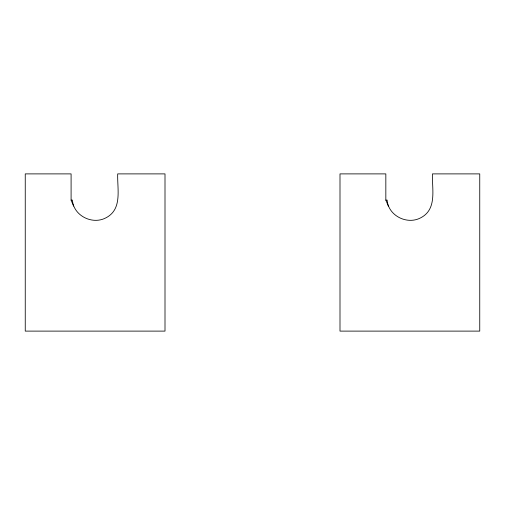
<?xml version="1.0" encoding="UTF-8"?>
<svg xmlns="http://www.w3.org/2000/svg" width="505" height="505" viewBox="0 0 505 505"><rect width="100%" height="100%" fill="white"/><g stroke="black" fill="none" stroke-linecap="round" stroke-linejoin="round"><path stroke-width="0.76" d="M71.091 200.106L72.398 200.106C73.44 214.922 90.616 224.283 104.049 218.715C122.993 210.667 117.147 189.861 117.703 173.89L165.002 173.89L165.002 331.11L25.25 331.11L25.25 173.89L71.091 173.89L71.091 200.106L73.591 206.109M385.833 200.106L387.146 200.106C388.187 214.922 405.363 224.283 418.797 218.715C437.74 210.667 431.895 189.861 432.45 173.89L479.75 173.89L479.75 331.11L339.998 331.11L339.998 173.89L385.833 173.89L385.833 200.106L388.339 206.109"/></g></svg>
